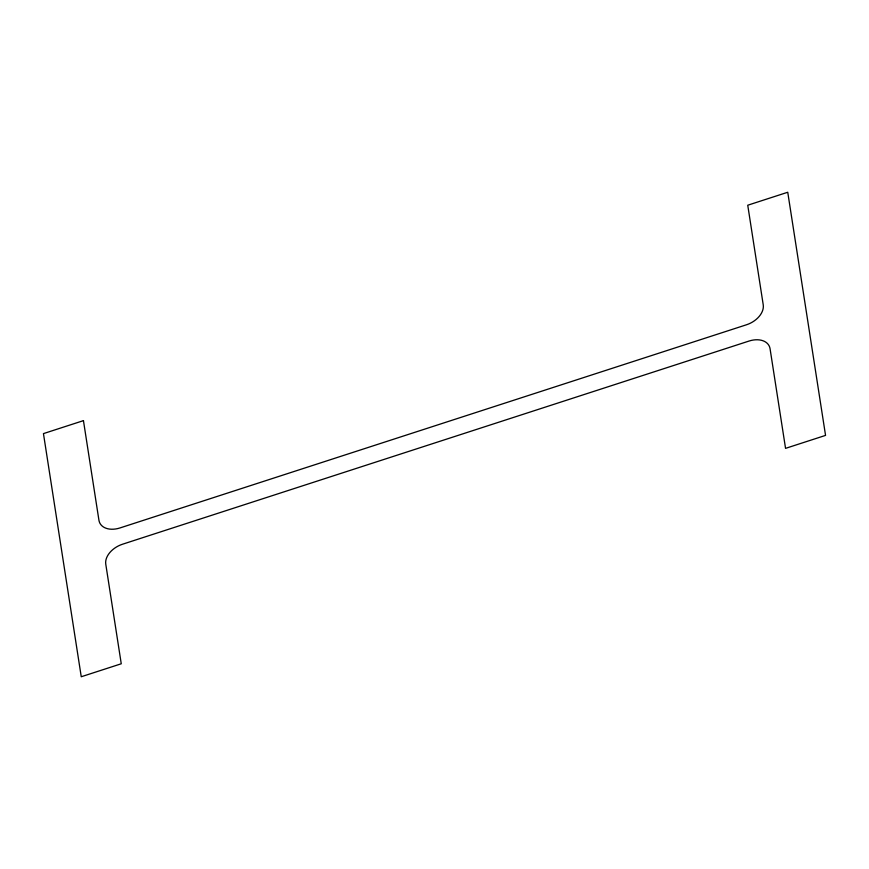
<?xml version="1.0" encoding="UTF-8"?>
<svg xmlns="http://www.w3.org/2000/svg" width="869" height="869" viewBox="0 0 869 869"><rect width="100%" height="100%" fill="white"/><g stroke="black" fill="none" stroke-linecap="round" stroke-linejoin="round"><path stroke-width="1.3" d="M83.446 420.639L43.45 433.609L81.251 676.745L121.258 663.775L105.768 564.155A20.106 13.632 -26.1 0 1 122.529 544.222L749.002 341.061A20.106 13.632 -26.1 0 1 770.064 348.741L785.554 448.361L825.55 435.391L787.749 192.255L747.742 205.225L763.232 304.845A20.106 13.632 -26.1 0 1 746.471 324.778L119.998 527.939A20.106 13.632 -26.1 0 1 98.936 520.259L83.446 420.639"/></g></svg>
